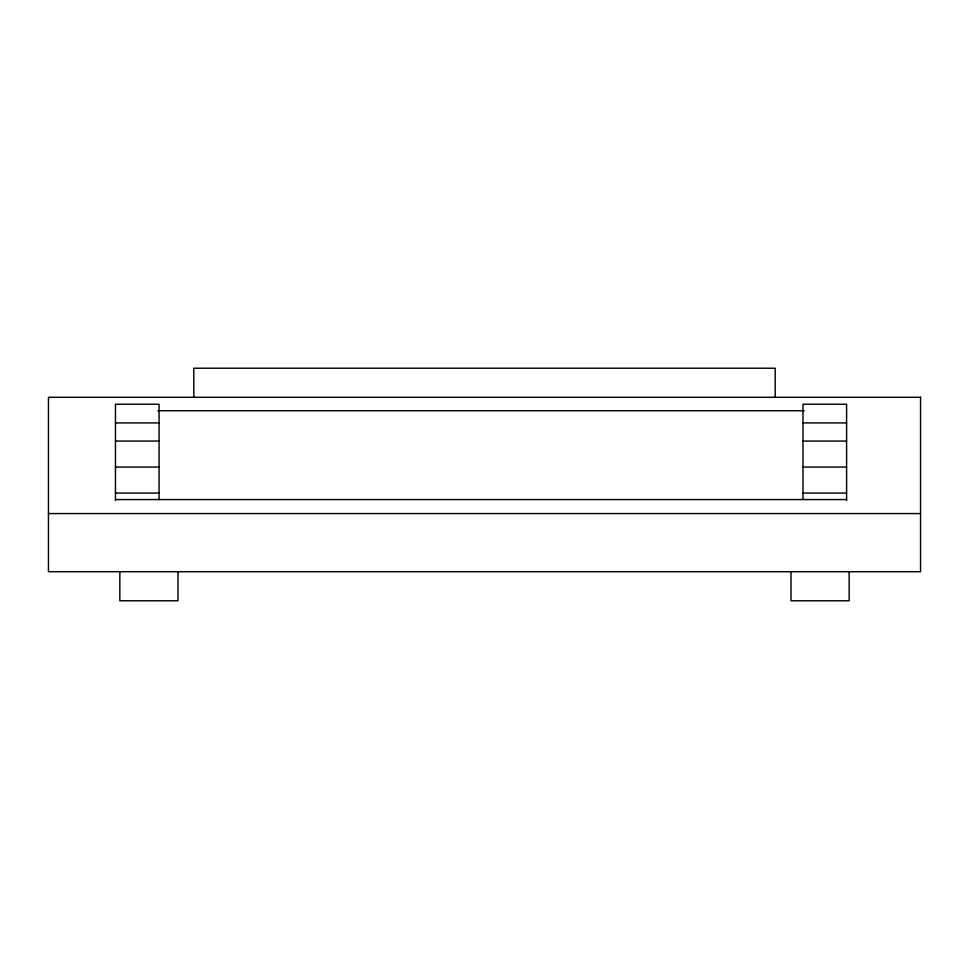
<?xml version="1.0" encoding="UTF-8"?>
<svg xmlns="http://www.w3.org/2000/svg" width="969" height="969" viewBox="0 0 969 969"><rect width="100%" height="100%" fill="white"/><g stroke="black" fill="none" stroke-linecap="round" stroke-linejoin="round"><path stroke-width="1.45" d="M157.85 410.735L804.209 410.735M115.468 422.92L159.073 422.92M802.986 422.92L846.591 422.92M115.468 441.065L159.073 441.065M802.986 441.065L846.591 441.065M115.468 467.07L159.073 467.07M802.986 467.07L846.591 467.07M115.468 493.064L159.073 493.064M802.986 493.064L846.591 493.064M115.468 499.568L846.591 499.568M48.45 513.57L920.55 513.57M849.159 571.71L849.159 600.78L791.019 600.78L791.019 571.71M846.591 500.573L846.591 404.23L802.986 404.23L802.986 499.568M775.2 397.29L775.2 368.22L193.8 368.22L193.8 397.29M177.981 571.71L177.981 600.78L119.841 600.78L119.841 571.71M159.073 499.568L159.073 404.23L115.468 404.23L115.468 500.573M920.55 397.29L48.45 397.29L48.45 571.71L920.55 571.71L920.55 397.29"/></g></svg>
